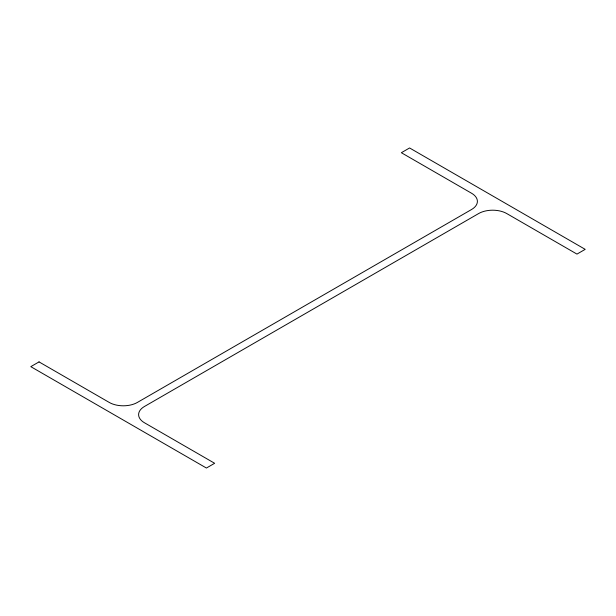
<?xml version="1.0" encoding="UTF-8"?>
<svg xmlns="http://www.w3.org/2000/svg" width="616" height="616" viewBox="0 0 616 616"><rect width="100%" height="100%" fill="white"/><g stroke="black" fill="none" stroke-linecap="round" stroke-linejoin="round"><path stroke-width="0.92" d="M39.031 361.9L30.8 366.651L206.414 468.037L214.645 463.286L144.437 422.753A19.912 11.496 0 0 1 144.437 406.498L478.601 213.567A19.912 11.496 0 0 1 506.768 213.567L576.969 254.1L585.2 249.349L409.586 147.963L401.355 152.714L471.563 193.247A19.912 11.496 0 0 1 471.563 209.502L137.399 402.433A19.912 11.496 0 0 1 109.232 402.433L39.031 361.9"/></g></svg>
